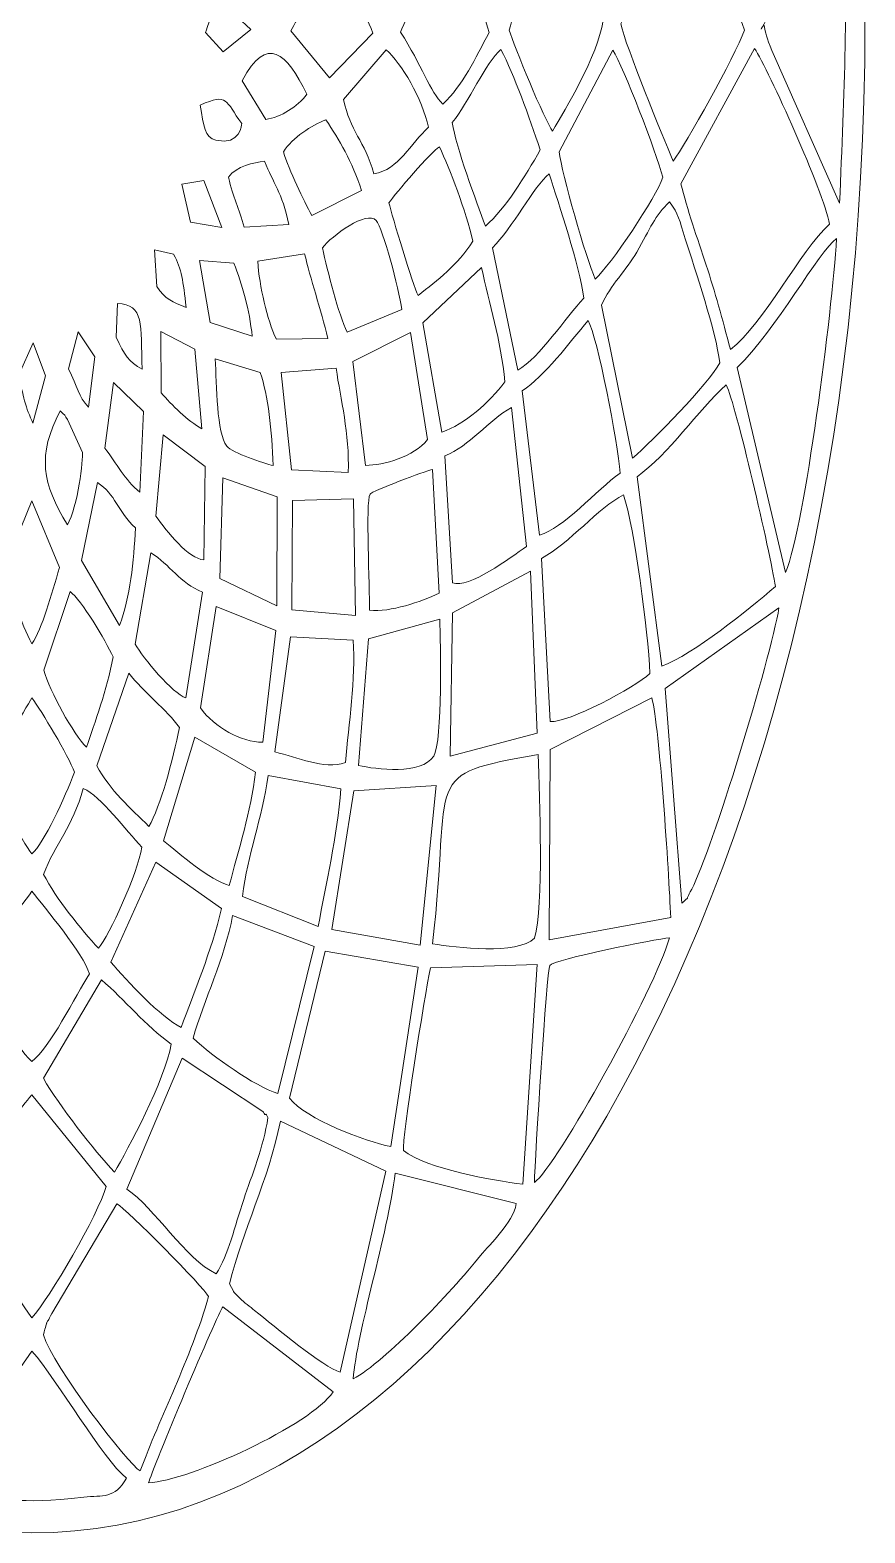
# Model space of a CAD drawing. Header units: millimetres. Extents: x -95 to 95, y -175 to 175.
# Drawn here: x 64.7 to 94.8, y -59.1 to -5 of the extents above; entities that cross this region are included whole.
import ezdxf

# ---------------------------------------------------------------- set-up
doc = ezdxf.new("R2010")
doc.units = ezdxf.units.MM
doc.header["$MEASUREMENT"] = 0
doc.layers.add('Camada 1', color=7, linetype='Continuous')

msp = doc.modelspace()

# ---------------------------------------------------------------- linework, layer by layer
at = {"layer": 'Camada 1', "color": 250, "lineweight": 9}
for points, knots in [([(67.0046, 54.0657), (67.0046, 54.0657), (67.0046, 49.4857), (67.0046, 49.4857), (67.0046, 49.4857), (82.5225, 47.4014), (94.7546, 23.9353), (94.7546, -4.7067), (94.7546, -4.7067), (94.7546, -34.7198), (81.3236, -59.0509), (64.7546, -59.0509), (64.7546, -59.0509), (48.1856, -59.0509), (34.7546, -34.7198), (34.7546, -4.7067), (34.7546, -4.7067), (34.7546, 23.9353), (46.9867, 47.4014), (62.5046, 49.4857), (62.5046, 49.4857), (62.5046, 49.4857), (62.5046, 54.0657), (62.5046, 54.0657), (62.5046, 54.0657), (62.5046, 55.3084), (63.5119, 56.3157), (64.7546, 56.3157), (64.7546, 56.3157), (65.9973, 56.3157), (67.0046, 55.3084), (67.0046, 54.0657)], [0, 0, 0, 0, 0.1111111, 0.1111111, 0.1111111, 0.1111111, 0.2222222, 0.2222222, 0.2222222, 0.2222222, 0.3333333, 0.3333333, 0.3333333, 0.3333333, 0.4444444, 0.4444444, 0.4444444, 0.4444444, 0.5555556, 0.5555556, 0.5555556, 0.5555556, 0.6666667, 0.6666667, 0.6666667, 0.6666667, 0.7777778, 0.7777778, 0.7777778, 0.7777778, 1, 1, 1, 1]), ([(91.0119, -4.921), (91.2139, -4.6185), (91.0191, -4.8252), (91.4038, -5.6954), (91.4038, -5.6954), (91.4038, -5.6954), (93.8413, -11.1938), (93.8413, -11.1938), (93.8413, -11.1938), (94.0088, -7.1223), (94.1792, -4.0102), (93.9318, 0.086), (93.9318, 0.086), (93.9318, 0.086), (93.6738, 1.363), (93.6738, 1.363), (93.6738, 1.363), (93.3607, 0.1224), (91.526, -4.1585), (91.0119, -4.921)], [0, 0, 0, 0, 0.1666667, 0.1666667, 0.1666667, 0.1666667, 0.3333333, 0.3333333, 0.3333333, 0.3333333, 0.5, 0.5, 0.5, 0.5, 0.6666667, 0.6666667, 0.6666667, 0.6666667, 1, 1, 1, 1]), ([(85.9601, -4.7368), (86.1532, -5.5782), (87.4584, -8.7447), (87.8469, -9.6801), (87.8469, -9.6801), (88.2972, -9.0842), (90.059, -5.9301), (90.418, -4.9652), (90.418, -4.9652), (90.0593, -3.8134), (88.3793, -0.5974), (87.7982, -0.1286), (87.7982, -0.1286), (87.1873, -1.5389), (86.6886, -3.317), (85.9601, -4.7368)], [0, 0, 0, 0, 0.2, 0.2, 0.2, 0.2, 0.4, 0.4, 0.4, 0.4, 0.6, 0.6, 0.6, 0.6, 1, 1, 1, 1]), ([(81.9434, -4.9652), (82.1112, -5.5067), (83.2229, -8.2336), (83.5057, -8.5935), (83.5057, -8.5935), (83.9639, -7.802), (85.1296, -5.8978), (85.3292, -4.6192), (85.3292, -4.6192), (85.3292, -4.6192), (83.5782, -1.2119), (83.5782, -1.2119), (83.5782, -1.2119), (82.9013, -1.8018), (83.2887, -1.6483), (82.701, -3.0437), (82.701, -3.0437), (82.3906, -3.7806), (82.1804, -4.0964), (81.9434, -4.9652)], [0, 0, 0, 0, 0.1666667, 0.1666667, 0.1666667, 0.1666667, 0.3333333, 0.3333333, 0.3333333, 0.3333333, 0.5, 0.5, 0.5, 0.5, 0.6666667, 0.6666667, 0.6666667, 0.6666667, 1, 1, 1, 1]), ([(78.0332, -5.038), (78.7913, -6.2139), (79.0992, -7.1984), (79.5542, -7.6203), (79.5542, -7.6203), (80.2791, -6.9524), (80.719, -5.9629), (81.2207, -5.0515), (81.2207, -5.0515), (80.9575, -4.0054), (80.1674, -2.8069), (79.5542, -2.1617), (79.5542, -2.1617), (79.2486, -2.5011), (78.2355, -4.461), (78.0332, -5.038)], [0, 0, 0, 0, 0.2, 0.2, 0.2, 0.2, 0.4, 0.4, 0.4, 0.4, 0.6, 0.6, 0.6, 0.6, 1, 1, 1, 1]), ([(74.0842, -4.9904), (74.0842, -4.9904), (75.4717, -6.6825), (75.4717, -6.6825), (75.4717, -6.6825), (75.4717, -6.6825), (77.0322, -5.0695), (77.0322, -5.0695), (77.0322, -5.0695), (76.7503, -4.1587), (75.9821, -3.5454), (75.4717, -3.1264), (75.4717, -3.1264), (75.1795, -3.354), (74.2541, -4.5656), (74.0842, -4.9904)], [0, 0, 0, 0, 0.2, 0.2, 0.2, 0.2, 0.4, 0.4, 0.4, 0.4, 0.6, 0.6, 0.6, 0.6, 1, 1, 1, 1]), ([(71.0103, -5.0416), (71.0103, -5.0416), (71.6374, -5.748), (71.6374, -5.748), (71.6374, -5.748), (71.6374, -5.748), (72.6336, -4.9345), (72.6336, -4.9345), (72.6336, -4.9345), (72.6336, -4.9345), (71.6549, -4.0264), (71.6549, -4.0264), (71.6549, -4.0264), (71.4873, -4.1993), (71.4739, -4.1593), (71.3214, -4.3752), (71.3214, -4.3752), (71.0725, -4.7275), (71.1169, -4.7548), (71.0103, -5.0416)], [0, 0, 0, 0, 0.1666667, 0.1666667, 0.1666667, 0.1666667, 0.3333333, 0.3333333, 0.3333333, 0.3333333, 0.5, 0.5, 0.5, 0.5, 0.6666667, 0.6666667, 0.6666667, 0.6666667, 1, 1, 1, 1]), ([(72.322, -6.7816), (72.322, -6.7816), (73.1744, -8.1797), (73.1744, -8.1797), (73.1744, -8.1797), (73.7352, -8.0888), (74.3133, -7.7214), (74.6592, -7.2671), (74.6592, -7.2671), (73.918, -5.7814), (73.2358, -5.0907), (72.322, -6.7816)], [0, 0, 0, 0, 0.25, 0.25, 0.25, 0.25, 0.5, 0.5, 0.5, 0.5, 1, 1, 1, 1]), ([(75.98, -7.4631), (76.2032, -8.5851), (76.7375, -8.9427), (77.071, -10.1309), (77.071, -10.1309), (77.9694, -9.9932), (78.381, -9.0398), (79.0389, -8.4558), (79.0389, -8.4558), (78.8157, -7.4506), (78.0538, -6.1316), (77.5129, -5.6711), (77.5129, -5.6711), (77.5129, -5.6711), (75.98, -7.4631), (75.98, -7.4631)], [0, 0, 0, 0, 0.2, 0.2, 0.2, 0.2, 0.4, 0.4, 0.4, 0.4, 0.6, 0.6, 0.6, 0.6, 1, 1, 1, 1]), ([(79.8932, -8.2896), (80.0279, -9.1854), (80.7515, -11.108), (81.0852, -12.0144), (81.0852, -12.0144), (81.8329, -11.3569), (82.5086, -10.236), (83.0632, -9.2714), (83.0632, -9.2714), (82.6578, -8.0735), (82.129, -6.5867), (81.6443, -5.6594), (81.6443, -5.6594), (81.1005, -6.1301), (80.4743, -7.5588), (79.8932, -8.2896)], [0, 0, 0, 0, 0.2, 0.2, 0.2, 0.2, 0.4, 0.4, 0.4, 0.4, 0.6, 0.6, 0.6, 0.6, 1, 1, 1, 1]), ([(83.7437, -9.3388), (83.8258, -10.0906), (84.7143, -13.1946), (85.0402, -13.9214), (85.0402, -13.9214), (85.5933, -13.4298), (87.2421, -10.9588), (87.4777, -10.2595), (87.4777, -10.2595), (87.2291, -9.3184), (86.056, -6.2981), (85.6781, -5.6845), (85.6781, -5.6845), (85.6781, -5.6845), (83.7437, -9.3388), (83.7437, -9.3388)], [0, 0, 0, 0, 0.2, 0.2, 0.2, 0.2, 0.4, 0.4, 0.4, 0.4, 0.6, 0.6, 0.6, 0.6, 1, 1, 1, 1]), ([(88.1275, -10.4898), (88.3411, -11.3903), (88.7257, -12.4759), (89.0344, -13.4158), (89.0344, -13.4158), (89.3465, -14.3661), (89.6274, -15.3664), (89.9077, -16.4549), (89.9077, -16.4549), (91.1236, -15.5235), (92.4127, -12.9082), (93.4784, -11.9454), (93.4784, -11.9454), (93.2557, -10.7499), (91.2693, -6.3889), (90.7813, -5.6185), (90.7813, -5.6185), (90.7813, -5.6185), (88.1275, -10.4898), (88.1275, -10.4898)], [0, 0, 0, 0, 0.1666667, 0.1666667, 0.1666667, 0.1666667, 0.3333333, 0.3333333, 0.3333333, 0.3333333, 0.5, 0.5, 0.5, 0.5, 0.6666667, 0.6666667, 0.6666667, 0.6666667, 1, 1, 1, 1]), ([(70.819, -7.6574), (70.9382, -8.4311), (70.9806, -8.8227), (71.3834, -8.9207), (71.3834, -8.9207), (72.272, -9.137), (72.308, -8.3359), (72.3125, -8.3273), (72.3125, -8.3273), (71.7069, -7.4925), (71.8241, -7.22), (70.819, -7.6574)], [0, 0, 0, 0, 0.25, 0.25, 0.25, 0.25, 0.5, 0.5, 0.5, 0.5, 1, 1, 1, 1]), ([(73.8119, -9.3388), (74.0224, -10.0169), (74.5327, -11.0971), (74.8338, -11.6303), (74.8338, -11.6303), (74.8338, -11.6303), (76.6287, -10.7337), (76.6287, -10.7337), (76.6287, -10.7337), (76.2828, -9.692), (75.8125, -8.8933), (75.3441, -8.1937), (75.3441, -8.1937), (74.8357, -8.3682), (74.1327, -8.8432), (73.8119, -9.3388)], [0, 0, 0, 0, 0.2, 0.2, 0.2, 0.2, 0.4, 0.4, 0.4, 0.4, 0.6, 0.6, 0.6, 0.6, 1, 1, 1, 1]), ([(77.6126, -11.1803), (77.7133, -11.6089), (78.4867, -14.1869), (78.6612, -14.5083), (78.6612, -14.5083), (79.3821, -13.957), (80.0647, -13.426), (80.6367, -12.5614), (80.6367, -12.5614), (80.368, -11.4472), (79.8195, -9.9834), (79.4267, -9.1585), (79.4267, -9.1585), (79.1509, -9.327), (77.8327, -10.843), (77.6126, -11.1803)], [0, 0, 0, 0, 0.2, 0.2, 0.2, 0.2, 0.4, 0.4, 0.4, 0.4, 0.6, 0.6, 0.6, 0.6, 1, 1, 1, 1]), ([(71.8352, -10.2595), (72.0009, -10.9949), (72.2007, -11.3646), (72.4028, -12.0535), (72.4028, -12.0535), (72.4028, -12.0535), (74.0096, -11.9614), (74.0096, -11.9614), (74.0096, -11.9614), (73.7525, -10.7642), (73.4555, -10.5051), (73.1288, -9.6725), (73.1288, -9.6725), (72.7515, -9.7404), (72.1223, -9.8307), (71.8352, -10.2595)], [0, 0, 0, 0, 0.2, 0.2, 0.2, 0.2, 0.4, 0.4, 0.4, 0.4, 0.6, 0.6, 0.6, 0.6, 1, 1, 1, 1]), ([(81.3443, -12.7961), (81.3443, -12.7961), (82.2524, -17.1972), (82.2524, -17.1972), (82.2524, -17.1972), (83.0463, -16.7565), (83.9782, -15.2896), (84.6286, -14.6142), (84.6286, -14.6142), (84.4613, -13.4014), (83.7396, -11.2338), (83.3816, -10.1349), (83.3816, -10.1349), (82.8311, -10.5848), (82.0474, -12.0999), (81.3443, -12.7961)], [0, 0, 0, 0, 0.2, 0.2, 0.2, 0.2, 0.4, 0.4, 0.4, 0.4, 0.6, 0.6, 0.6, 0.6, 1, 1, 1, 1]), ([(70.1553, -10.5108), (70.1553, -10.5108), (70.4669, -11.873), (70.4669, -11.873), (70.4669, -11.873), (70.4669, -11.873), (71.592, -12.0661), (71.592, -12.0661), (71.592, -12.0661), (71.592, -12.0661), (70.9501, -10.3683), (70.9501, -10.3683), (70.9501, -10.3683), (70.9501, -10.3683), (70.1553, -10.5108), (70.1553, -10.5108)], [0, 0, 0, 0, 0.2, 0.2, 0.2, 0.2, 0.4, 0.4, 0.4, 0.4, 0.6, 0.6, 0.6, 0.6, 1, 1, 1, 1]), ([(85.2627, -14.8633), (85.2627, -14.8633), (86.3871, -20.3725), (86.3871, -20.3725), (86.3871, -20.3725), (87.1158, -19.7215), (89.11, -17.7116), (89.5294, -16.935), (89.5294, -16.935), (89.3879, -15.803), (88.6306, -13.5762), (88.2841, -12.4758), (88.2841, -12.4758), (88.0646, -11.7786), (88.0485, -11.5886), (87.7194, -11.1417), (87.7194, -11.1417), (87.1944, -11.643), (87.0176, -12.0978), (86.5342, -12.9475), (86.5342, -12.9475), (86.1603, -13.6048), (85.6007, -14.121), (85.2627, -14.8633)], [0, 0, 0, 0, 0.1428571, 0.1428571, 0.1428571, 0.1428571, 0.2857143, 0.2857143, 0.2857143, 0.2857143, 0.4285714, 0.4285714, 0.4285714, 0.4285714, 0.5714286, 0.5714286, 0.5714286, 0.5714286, 0.7142857, 0.7142857, 0.7142857, 0.7142857, 1, 1, 1, 1]), ([(75.2143, -12.7916), (75.4, -13.6474), (75.7961, -15.2015), (76.1096, -15.8339), (76.1096, -15.8339), (76.1096, -15.8339), (78.0735, -15.0188), (78.0735, -15.0188), (78.0735, -15.0188), (77.9732, -14.2602), (77.3959, -12.0986), (77.1541, -11.8152), (77.1541, -11.8152), (76.8215, -11.4257), (75.5426, -12.3719), (75.2143, -12.7916)], [0, 0, 0, 0, 0.2, 0.2, 0.2, 0.2, 0.4, 0.4, 0.4, 0.4, 0.6, 0.6, 0.6, 0.6, 1, 1, 1, 1]), ([(69.2523, -14.1922), (69.5589, -14.6426), (69.8288, -14.7612), (70.3046, -14.9415), (70.3046, -14.9415), (70.2015, -13.9816), (70.1499, -13.5732), (69.8581, -13.0299), (69.8581, -13.0299), (69.8581, -13.0299), (69.1655, -12.8683), (69.1655, -12.8683), (69.1655, -12.8683), (69.1655, -12.8683), (69.2523, -14.1922), (69.2523, -14.1922)], [0, 0, 0, 0, 0.2, 0.2, 0.2, 0.2, 0.4, 0.4, 0.4, 0.4, 0.6, 0.6, 0.6, 0.6, 1, 1, 1, 1]), ([(90.1538, -17.1059), (90.1538, -17.1059), (91.8984, -24.4816), (91.8984, -24.4816), (91.8984, -24.4816), (92.5967, -22.759), (93.5649, -15.1506), (93.7326, -12.4671), (93.7326, -12.4671), (93.1, -12.9025), (91.5459, -15.7635), (90.1538, -17.1059)], [0, 0, 0, 0, 0.25, 0.25, 0.25, 0.25, 0.5, 0.5, 0.5, 0.5, 1, 1, 1, 1]), ([(71.1687, -15.4852), (71.1687, -15.4852), (72.6913, -15.9812), (72.6913, -15.9812), (72.6913, -15.9812), (72.58, -15.0261), (72.336, -14.1058), (72.027, -13.3494), (72.027, -13.3494), (72.027, -13.3494), (70.7945, -13.256), (70.7945, -13.256), (70.7945, -13.256), (70.7945, -13.256), (71.1687, -15.4852), (71.1687, -15.4852)], [0, 0, 0, 0, 0.2, 0.2, 0.2, 0.2, 0.4, 0.4, 0.4, 0.4, 0.6, 0.6, 0.6, 0.6, 1, 1, 1, 1]), ([(72.8851, -13.2813), (72.9535, -14.1929), (73.219, -15.3647), (73.558, -16.0879), (73.558, -16.0879), (73.558, -16.0879), (75.4115, -16.0546), (75.4115, -16.0546), (75.4115, -16.0546), (75.1552, -15.023), (74.7768, -13.8701), (74.5756, -13.0093), (74.5756, -13.0093), (74.5756, -13.0093), (72.8851, -13.2813), (72.8851, -13.2813)], [0, 0, 0, 0, 0.2, 0.2, 0.2, 0.2, 0.4, 0.4, 0.4, 0.4, 0.6, 0.6, 0.6, 0.6, 1, 1, 1, 1]), ([(78.8353, -15.4929), (78.8353, -15.4929), (79.5207, -19.4313), (79.5207, -19.4313), (79.5207, -19.4313), (80.334, -19.1462), (81.2289, -18.3629), (81.7843, -17.6255), (81.7843, -17.6255), (81.6519, -16.0971), (81.2114, -14.8049), (80.9492, -13.5109), (80.9492, -13.5109), (80.9492, -13.5109), (78.8353, -15.4929), (78.8353, -15.4929)], [0, 0, 0, 0, 0.2, 0.2, 0.2, 0.2, 0.4, 0.4, 0.4, 0.4, 0.6, 0.6, 0.6, 0.6, 1, 1, 1, 1]), ([(67.7915, -16.0136), (68.0723, -16.6606), (68.2495, -16.8915), (68.7204, -17.1679), (68.7204, -17.1679), (68.678, -15.5276), (68.7994, -14.8539), (67.8338, -14.7986), (67.8338, -14.7986), (67.8338, -14.7986), (67.7915, -16.0136), (67.7915, -16.0136)], [0, 0, 0, 0, 0.25, 0.25, 0.25, 0.25, 0.5, 0.5, 0.5, 0.5, 1, 1, 1, 1]), ([(82.4089, -17.9431), (82.4089, -17.9431), (83.0397, -23.133), (83.0397, -23.133), (83.0397, -23.133), (83.8582, -22.9162), (85.1142, -21.5076), (85.9348, -20.9039), (85.9348, -20.9039), (85.8662, -19.8065), (85.1136, -15.9867), (84.785, -15.4167), (84.785, -15.4167), (84.1007, -16.2128), (83.2209, -17.4247), (82.4089, -17.9431)], [0, 0, 0, 0, 0.2, 0.2, 0.2, 0.2, 0.4, 0.4, 0.4, 0.4, 0.6, 0.6, 0.6, 0.6, 1, 1, 1, 1]), ([(64.2829, -17.3732), (64.4199, -18.0875), (64.5342, -18.577), (64.7927, -19.1111), (64.7927, -19.1111), (64.7927, -19.1111), (65.2461, -17.4045), (65.2461, -17.4045), (65.2461, -17.4045), (65.2461, -17.4045), (64.7935, -16.2167), (64.7935, -16.2167), (64.7935, -16.2167), (64.7935, -16.2167), (64.2829, -17.3732), (64.2829, -17.3732)], [0, 0, 0, 0, 0.2, 0.2, 0.2, 0.2, 0.4, 0.4, 0.4, 0.4, 0.6, 0.6, 0.6, 0.6, 1, 1, 1, 1]), ([(66.0696, -17.1472), (66.4151, -17.8129), (66.408, -18.1555), (66.7962, -18.5283), (66.7962, -18.5283), (66.7962, -18.5283), (67.0186, -16.7151), (67.0186, -16.7151), (67.0186, -16.7151), (67.0186, -16.7151), (66.4239, -15.8254), (66.4239, -15.8254), (66.4239, -15.8254), (66.4239, -15.8254), (66.0696, -17.1472), (66.0696, -17.1472)], [0, 0, 0, 0, 0.2, 0.2, 0.2, 0.2, 0.4, 0.4, 0.4, 0.4, 0.6, 0.6, 0.6, 0.6, 1, 1, 1, 1]), ([(69.4065, -18.0122), (69.795, -18.4434), (70.3526, -19.0365), (70.8763, -19.3078), (70.8763, -19.3078), (70.8763, -19.3078), (70.6196, -16.4404), (70.6196, -16.4404), (70.6196, -16.4404), (70.6196, -16.4404), (69.4026, -15.8042), (69.4026, -15.8042), (69.4026, -15.8042), (69.4026, -15.8042), (69.4065, -18.0122), (69.4065, -18.0122)], [0, 0, 0, 0, 0.2, 0.2, 0.2, 0.2, 0.4, 0.4, 0.4, 0.4, 0.6, 0.6, 0.6, 0.6, 1, 1, 1, 1]), ([(76.3103, -16.8838), (76.3103, -16.8838), (76.7699, -20.6313), (76.7699, -20.6313), (76.7699, -20.6313), (77.4203, -20.6104), (78.5079, -20.3327), (78.9979, -19.6972), (78.9979, -19.6972), (78.9979, -19.6972), (78.386, -15.8449), (78.386, -15.8449), (78.386, -15.8449), (78.386, -15.8449), (76.3103, -16.8838), (76.3103, -16.8838)], [0, 0, 0, 0, 0.2, 0.2, 0.2, 0.2, 0.4, 0.4, 0.4, 0.4, 0.6, 0.6, 0.6, 0.6, 1, 1, 1, 1]), ([(73.4413, -20.6333), (73.4032, -19.3703), (73.2531, -18.1167), (72.9798, -17.2867), (72.9798, -17.2867), (72.9798, -17.2867), (71.3567, -16.7959), (71.3567, -16.7959), (71.3567, -16.7959), (71.4043, -17.7216), (71.406, -19.4827), (71.7688, -19.931), (71.7688, -19.931), (71.9732, -20.1837), (73.1132, -20.5558), (73.4413, -20.6333)], [0, 0, 0, 0, 0.2, 0.2, 0.2, 0.2, 0.4, 0.4, 0.4, 0.4, 0.6, 0.6, 0.6, 0.6, 1, 1, 1, 1]), ([(74.0973, -20.7903), (74.0973, -20.7903), (76.1437, -20.8789), (76.1437, -20.8789), (76.1437, -20.8789), (76.198, -19.4813), (75.8687, -18.2427), (75.7099, -17.1337), (75.7099, -17.1337), (75.7099, -17.1337), (73.7346, -17.2873), (73.7346, -17.2873), (73.7346, -17.2873), (73.7346, -17.2873), (74.0973, -20.7903), (74.0973, -20.7903)], [0, 0, 0, 0, 0.2, 0.2, 0.2, 0.2, 0.4, 0.4, 0.4, 0.4, 0.6, 0.6, 0.6, 0.6, 1, 1, 1, 1]), ([(67.3765, -20.0041), (67.8098, -20.5601), (68.0944, -21.1516), (68.6391, -21.5926), (68.6391, -21.5926), (68.6391, -21.5926), (68.7714, -18.6908), (68.7714, -18.6908), (68.7714, -18.6908), (68.7714, -18.6908), (67.6981, -17.6494), (67.6981, -17.6494), (67.6981, -17.6494), (67.6981, -17.6494), (67.3765, -20.0041), (67.3765, -20.0041)], [0, 0, 0, 0, 0.2, 0.2, 0.2, 0.2, 0.4, 0.4, 0.4, 0.4, 0.6, 0.6, 0.6, 0.6, 1, 1, 1, 1]), ([(86.5477, -21.0344), (86.5477, -21.0344), (87.4383, -27.8522), (87.4383, -27.8522), (87.4383, -27.8522), (88.603, -27.4186), (90.5068, -25.8507), (91.5324, -24.9889), (91.5324, -24.9889), (91.343, -23.7956), (90.1092, -18.4268), (89.7607, -17.732), (89.7607, -17.732), (88.7388, -18.6325), (87.6895, -20.2237), (86.5477, -21.0344)], [0, 0, 0, 0, 0.2, 0.2, 0.2, 0.2, 0.4, 0.4, 0.4, 0.4, 0.6, 0.6, 0.6, 0.6, 1, 1, 1, 1]), ([(66.0307, -22.7687), (66.4082, -22.105), (66.6111, -20.4031), (66.5734, -20.1576), (66.5734, -20.1576), (66.5734, -20.1576), (66.0328, -18.9809), (66.0328, -18.9809), (66.0328, -18.9809), (65.8488, -18.7033), (66.0144, -18.908), (65.7756, -18.6656), (65.7756, -18.6656), (64.9319, -20.267), (65.1288, -21.2816), (66.0307, -22.7687)], [0, 0, 0, 0, 0.2, 0.2, 0.2, 0.2, 0.4, 0.4, 0.4, 0.4, 0.6, 0.6, 0.6, 0.6, 1, 1, 1, 1]), ([(79.6251, -20.289), (79.6251, -20.289), (79.9003, -24.8602), (79.9003, -24.8602), (79.9003, -24.8602), (80.4885, -25.0682), (81.9736, -23.9632), (82.5674, -23.5476), (82.5674, -23.5476), (82.5674, -23.5476), (82.0223, -18.5467), (82.0223, -18.5467), (82.0223, -18.5467), (81.1963, -19.0074), (80.5065, -19.9303), (79.6251, -20.289)], [0, 0, 0, 0, 0.2, 0.2, 0.2, 0.2, 0.4, 0.4, 0.4, 0.4, 0.6, 0.6, 0.6, 0.6, 1, 1, 1, 1]), ([(69.2173, -22.4531), (69.6277, -23.0139), (70.392, -23.9908), (70.9461, -24.0268), (70.9461, -24.0268), (70.9461, -24.0268), (70.9965, -20.6657), (70.9965, -20.6657), (70.9965, -20.6657), (70.9965, -20.6657), (69.4825, -19.528), (69.4825, -19.528), (69.4825, -19.528), (69.4825, -19.528), (69.2173, -22.4531), (69.2173, -22.4531)], [0, 0, 0, 0, 0.2, 0.2, 0.2, 0.2, 0.4, 0.4, 0.4, 0.4, 0.6, 0.6, 0.6, 0.6, 1, 1, 1, 1]), ([(71.5216, -24.6946), (71.5216, -24.6946), (73.5801, -25.6878), (73.5801, -25.6878), (73.5801, -25.6878), (73.5801, -25.6878), (73.5846, -21.7546), (73.5846, -21.7546), (73.5846, -21.7546), (73.5846, -21.7546), (71.6291, -21.0778), (71.6291, -21.0778), (71.6291, -21.0778), (71.6291, -21.0778), (71.5216, -24.6946), (71.5216, -24.6946)], [0, 0, 0, 0, 0.2, 0.2, 0.2, 0.2, 0.4, 0.4, 0.4, 0.4, 0.6, 0.6, 0.6, 0.6, 1, 1, 1, 1]), ([(76.9094, -25.8423), (77.6746, -25.9177), (78.7538, -25.534), (79.4237, -25.2299), (79.4237, -25.2299), (79.4237, -25.2299), (79.1831, -20.7767), (79.1831, -20.7767), (79.1831, -20.7767), (78.9195, -20.8218), (76.9925, -21.5589), (76.931, -21.6606), (76.931, -21.6606), (76.7623, -21.9395), (76.9261, -25.0295), (76.9094, -25.8423)], [0, 0, 0, 0, 0.2, 0.2, 0.2, 0.2, 0.4, 0.4, 0.4, 0.4, 0.6, 0.6, 0.6, 0.6, 1, 1, 1, 1]), ([(66.5451, -24.0505), (66.5451, -24.0505), (67.9071, -26.3888), (67.9071, -26.3888), (67.9071, -26.3888), (68.2832, -25.3818), (68.4328, -24.082), (68.4796, -22.8749), (68.4796, -22.8749), (67.8422, -22.2883), (67.764, -21.6583), (67.1112, -21.2439), (67.1112, -21.2439), (67.1112, -21.2439), (66.5451, -24.0505), (66.5451, -24.0505)], [0, 0, 0, 0, 0.2, 0.2, 0.2, 0.2, 0.4, 0.4, 0.4, 0.4, 0.6, 0.6, 0.6, 0.6, 1, 1, 1, 1]), ([(63.7567, -24.3576), (64.0967, -25.3546), (64.3293, -26.2706), (64.7549, -27.0534), (64.7549, -27.0534), (65.1242, -26.4949), (65.4583, -25.2912), (65.7429, -24.301), (65.7429, -24.301), (65.7429, -24.301), (64.7549, -21.9084), (64.7549, -21.9084), (64.7549, -21.9084), (64.7549, -21.9084), (63.7567, -24.3576), (63.7567, -24.3576)], [0, 0, 0, 0, 0.2, 0.2, 0.2, 0.2, 0.4, 0.4, 0.4, 0.4, 0.6, 0.6, 0.6, 0.6, 1, 1, 1, 1]), ([(74.1162, -25.8229), (74.1162, -25.8229), (76.4113, -26.0295), (76.4113, -26.0295), (76.4113, -26.0295), (76.4113, -26.0295), (76.3386, -21.8289), (76.3386, -21.8289), (76.3386, -21.8289), (76.3386, -21.8289), (74.1357, -21.8874), (74.1357, -21.8874), (74.1357, -21.8874), (74.1357, -21.8874), (74.1162, -25.8229), (74.1162, -25.8229)], [0, 0, 0, 0, 0.2, 0.2, 0.2, 0.2, 0.4, 0.4, 0.4, 0.4, 0.6, 0.6, 0.6, 0.6, 1, 1, 1, 1]), ([(83.1071, -23.9765), (83.1071, -23.9765), (83.4229, -29.843), (83.4229, -29.843), (83.4229, -29.843), (84.0363, -29.9163), (86.49, -28.6097), (87.0103, -28.1217), (87.0103, -28.1217), (86.9384, -26.5685), (86.4619, -22.8804), (86.0608, -21.6903), (86.0608, -21.6903), (85.1415, -22.1498), (84.1375, -23.4207), (83.1071, -23.9765)], [0, 0, 0, 0, 0.2, 0.2, 0.2, 0.2, 0.4, 0.4, 0.4, 0.4, 0.6, 0.6, 0.6, 0.6, 1, 1, 1, 1]), ([(68.4693, -27.0595), (68.7529, -27.5643), (69.8423, -28.8456), (70.2923, -28.9949), (70.2923, -28.9949), (70.2923, -28.9949), (70.8931, -25.1896), (70.8931, -25.1896), (70.8931, -25.1896), (70.0775, -24.8557), (69.7296, -24.1961), (69.0409, -23.7804), (69.0409, -23.7804), (69.0409, -23.7804), (68.4693, -27.0595), (68.4693, -27.0595)], [0, 0, 0, 0, 0.2, 0.2, 0.2, 0.2, 0.4, 0.4, 0.4, 0.4, 0.6, 0.6, 0.6, 0.6, 1, 1, 1, 1]), ([(79.9032, -25.9379), (79.9032, -25.9379), (79.8193, -31.0981), (79.8193, -31.0981), (79.8193, -31.0981), (79.8193, -31.0981), (82.946, -30.2654), (82.946, -30.2654), (82.946, -30.2654), (82.946, -30.2654), (82.7101, -24.4315), (82.7101, -24.4315), (82.7101, -24.4315), (82.7101, -24.4315), (79.9032, -25.9379), (79.9032, -25.9379)], [0, 0, 0, 0, 0.2, 0.2, 0.2, 0.2, 0.4, 0.4, 0.4, 0.4, 0.6, 0.6, 0.6, 0.6, 1, 1, 1, 1]), ([(65.1889, -27.9964), (65.3859, -28.7733), (66.2546, -30.3053), (66.7209, -30.7715), (66.7209, -30.7715), (67.0115, -29.8839), (67.4581, -28.7104), (67.6763, -27.5236), (67.6763, -27.5236), (67.4115, -26.934), (66.5319, -25.4495), (66.1284, -25.1661), (66.1284, -25.1661), (66.1284, -25.1661), (65.1889, -27.9964), (65.1889, -27.9964)], [0, 0, 0, 0, 0.2, 0.2, 0.2, 0.2, 0.4, 0.4, 0.4, 0.4, 0.6, 0.6, 0.6, 0.6, 1, 1, 1, 1]), ([(70.8253, -29.3588), (71.3245, -30.0557), (72.2879, -30.5894), (73.0651, -30.5915), (73.0651, -30.5915), (73.0651, -30.5915), (73.5354, -26.5727), (73.5354, -26.5727), (73.5354, -26.5727), (73.5354, -26.5727), (71.3836, -25.712), (71.3836, -25.712), (71.3836, -25.712), (71.3836, -25.712), (70.8253, -29.3588), (70.8253, -29.3588)], [0, 0, 0, 0, 0.2, 0.2, 0.2, 0.2, 0.4, 0.4, 0.4, 0.4, 0.6, 0.6, 0.6, 0.6, 1, 1, 1, 1]), ([(87.5611, -28.6596), (87.5611, -28.6596), (88.1642, -36.3836), (88.1642, -36.3836), (88.1642, -36.3836), (88.5429, -35.9951), (88.197, -36.4721), (88.5141, -35.8765), (88.5141, -35.8765), (89.2409, -34.5115), (91.3389, -27.6375), (91.6589, -25.7558), (91.6589, -25.7558), (91.6589, -25.7558), (87.5611, -28.6596), (87.5611, -28.6596)], [0, 0, 0, 0, 0.2, 0.2, 0.2, 0.2, 0.4, 0.4, 0.4, 0.4, 0.6, 0.6, 0.6, 0.6, 1, 1, 1, 1]), ([(76.8805, -26.8725), (76.8805, -26.8725), (76.5115, -31.4269), (76.5115, -31.4269), (76.5115, -31.4269), (77.1566, -31.5698), (78.7803, -31.7724), (79.2224, -31.0953), (79.2224, -31.0953), (79.5557, -30.5258), (79.4633, -26.9919), (79.4431, -26.1677), (79.4431, -26.1677), (79.4431, -26.1677), (76.8805, -26.8725), (76.8805, -26.8725)], [0, 0, 0, 0, 0.2, 0.2, 0.2, 0.2, 0.4, 0.4, 0.4, 0.4, 0.6, 0.6, 0.6, 0.6, 1, 1, 1, 1]), ([(73.5046, -30.9428), (74.3327, -31.1396), (75.2477, -31.5769), (76.0453, -31.3255), (76.0453, -31.3255), (76.1668, -29.9299), (76.4163, -28.31), (76.3259, -26.9202), (76.3259, -26.9202), (76.3259, -26.9202), (74.0687, -26.7977), (74.0687, -26.7977), (74.0687, -26.7977), (74.0687, -26.7977), (73.5046, -30.9428), (73.5046, -30.9428)], [0, 0, 0, 0, 0.2, 0.2, 0.2, 0.2, 0.4, 0.4, 0.4, 0.4, 0.6, 0.6, 0.6, 0.6, 1, 1, 1, 1]), ([(67.0861, -31.4355), (67.5785, -32.3345), (68.3012, -32.9625), (68.9651, -33.6188), (68.9651, -33.6188), (69.3859, -32.9184), (69.8285, -31.2294), (70.0653, -30.0557), (70.0653, -30.0557), (69.6186, -29.4217), (68.761, -28.7906), (68.2419, -28.1008), (68.2419, -28.1008), (68.2419, -28.1008), (67.0861, -31.4355), (67.0861, -31.4355)], [0, 0, 0, 0, 0.2, 0.2, 0.2, 0.2, 0.4, 0.4, 0.4, 0.4, 0.6, 0.6, 0.6, 0.6, 1, 1, 1, 1]), ([(63.2367, -31.667), (63.5074, -32.4897), (64.3813, -34.134), (64.7549, -34.6096), (64.7549, -34.6096), (65.1833, -34.2323), (65.9565, -32.5689), (66.2859, -31.667), (66.2859, -31.667), (66.0691, -31.0748), (65.0936, -29.4631), (64.7549, -28.9892), (64.7549, -28.9892), (64.5205, -29.3766), (63.3399, -31.3965), (63.2367, -31.667)], [0, 0, 0, 0, 0.2, 0.2, 0.2, 0.2, 0.4, 0.4, 0.4, 0.4, 0.6, 0.6, 0.6, 0.6, 1, 1, 1, 1]), ([(83.422, -30.8498), (83.422, -30.8498), (83.3863, -37.7056), (83.3863, -37.7056), (83.3863, -37.7056), (83.3863, -37.7056), (87.7596, -36.8944), (87.7596, -36.8944), (87.7596, -36.8944), (87.6897, -35.2379), (87.3543, -30.0512), (87.0815, -28.9987), (87.0815, -28.9987), (87.0815, -28.9987), (83.422, -30.8498), (83.422, -30.8498)], [0, 0, 0, 0, 0.2, 0.2, 0.2, 0.2, 0.4, 0.4, 0.4, 0.4, 0.6, 0.6, 0.6, 0.6, 1, 1, 1, 1]), ([(69.495, -34.1362), (70.061, -34.6121), (71.1767, -35.5615), (71.8616, -35.7494), (71.8616, -35.7494), (72.1877, -34.479), (72.6391, -33.0933), (72.8104, -31.667), (72.8104, -31.667), (72.8104, -31.667), (70.6248, -30.4046), (70.6248, -30.4046), (70.6248, -30.4046), (70.6248, -30.4046), (69.495, -34.1362), (69.495, -34.1362)], [0, 0, 0, 0, 0.2, 0.2, 0.2, 0.2, 0.4, 0.4, 0.4, 0.4, 0.6, 0.6, 0.6, 0.6, 1, 1, 1, 1]), ([(79.1834, -37.8489), (80.0345, -37.9818), (82.2261, -38.256), (82.8564, -37.6411), (82.8564, -37.6411), (83.1979, -36.4884), (83.0298, -32.6277), (82.9909, -31.0313), (82.9909, -31.0313), (78.7125, -31.7956), (79.8849, -31.6625), (79.1834, -37.8489)], [0, 0, 0, 0, 0.25, 0.25, 0.25, 0.25, 0.5, 0.5, 0.5, 0.5, 1, 1, 1, 1]), ([(72.342, -36.1439), (72.342, -36.1439), (75.0649, -37.2212), (75.0649, -37.2212), (75.0649, -37.2212), (75.3501, -35.6855), (75.7353, -33.985), (75.8838, -32.2741), (75.8838, -32.2741), (75.8838, -32.2741), (73.2656, -31.7849), (73.2656, -31.7849), (73.2656, -31.7849), (73.0366, -33.4185), (72.521, -34.5902), (72.342, -36.1439)], [0, 0, 0, 0, 0.2, 0.2, 0.2, 0.2, 0.4, 0.4, 0.4, 0.4, 0.6, 0.6, 0.6, 0.6, 1, 1, 1, 1]), ([(65.177, -35.3474), (65.609, -36.2119), (66.5443, -37.3446), (67.151, -38.009), (67.151, -38.009), (67.5303, -37.5543), (68.5602, -35.3267), (68.7174, -34.3673), (68.7174, -34.3673), (68.1421, -33.7804), (67.2347, -32.5299), (66.6049, -32.2516), (66.6049, -32.2516), (66.22, -33.6559), (65.5851, -34.2329), (65.177, -35.3474)], [0, 0, 0, 0, 0.2, 0.2, 0.2, 0.2, 0.4, 0.4, 0.4, 0.4, 0.6, 0.6, 0.6, 0.6, 1, 1, 1, 1]), ([(76.3474, -32.3412), (76.3474, -32.3412), (75.5524, -37.3281), (75.5524, -37.3281), (75.5524, -37.3281), (75.5524, -37.3281), (78.7302, -37.8932), (78.7302, -37.8932), (78.7302, -37.8932), (78.7302, -37.8932), (79.3073, -32.1444), (79.3073, -32.1444), (79.3073, -32.1444), (79.3073, -32.1444), (76.3474, -32.3412), (76.3474, -32.3412)], [0, 0, 0, 0, 0.2, 0.2, 0.2, 0.2, 0.4, 0.4, 0.4, 0.4, 0.6, 0.6, 0.6, 0.6, 1, 1, 1, 1]), ([(67.5914, -38.5046), (68.1902, -39.19), (69.3851, -40.4907), (70.1292, -40.8602), (70.1292, -40.8602), (70.5992, -39.5829), (71.2097, -38.141), (71.5835, -36.5702), (71.5835, -36.5702), (71.5835, -36.5702), (69.2223, -34.9121), (69.2223, -34.9121), (69.2223, -34.9121), (69.2223, -34.9121), (67.5914, -38.5046), (67.5914, -38.5046)], [0, 0, 0, 0, 0.2, 0.2, 0.2, 0.2, 0.4, 0.4, 0.4, 0.4, 0.6, 0.6, 0.6, 0.6, 1, 1, 1, 1]), ([(62.7052, -38.8711), (63.2442, -39.7124), (64.0837, -41.5129), (64.7549, -42.0785), (64.7549, -42.0785), (65.3606, -41.6311), (66.346, -39.7167), (66.8226, -38.9241), (66.8226, -38.9241), (66.6158, -38.2186), (65.2197, -36.5489), (64.7549, -35.9528), (64.7549, -35.9528), (64.3169, -36.6119), (62.978, -38.113), (62.7052, -38.8711)], [0, 0, 0, 0, 0.2, 0.2, 0.2, 0.2, 0.4, 0.4, 0.4, 0.4, 0.6, 0.6, 0.6, 0.6, 1, 1, 1, 1]), ([(70.5627, -41.2424), (71.2735, -41.9234), (72.7568, -42.9492), (73.6068, -43.2402), (73.6068, -43.2402), (73.6068, -43.2402), (74.92, -37.9464), (74.92, -37.9464), (74.92, -37.9464), (74.92, -37.9464), (71.9829, -36.8252), (71.9829, -36.8252), (71.9829, -36.8252), (71.6977, -38.3803), (70.9489, -39.8715), (70.5627, -41.2424)], [0, 0, 0, 0, 0.2, 0.2, 0.2, 0.2, 0.4, 0.4, 0.4, 0.4, 0.6, 0.6, 0.6, 0.6, 1, 1, 1, 1]), ([(82.8484, -46.4422), (83.6455, -45.8656), (87.2141, -39.4366), (87.7129, -37.634), (87.7129, -37.634), (87.2422, -37.666), (83.5265, -38.4146), (83.4074, -38.625), (83.4074, -38.625), (83.286, -38.8396), (82.8743, -45.5984), (82.8484, -46.4422)], [0, 0, 0, 0, 0.25, 0.25, 0.25, 0.25, 0.5, 0.5, 0.5, 0.5, 1, 1, 1, 1]), ([(74.0273, -43.3992), (74.6368, -44.1708), (76.741, -44.9539), (77.6774, -45.1463), (77.6774, -45.1463), (77.6774, -45.1463), (78.6591, -38.6863), (78.6591, -38.6863), (78.6591, -38.6863), (78.6591, -38.6863), (75.3171, -38.1079), (75.3171, -38.1079), (75.3171, -38.1079), (75.3171, -38.1079), (74.0273, -43.3992), (74.0273, -43.3992)], [0, 0, 0, 0, 0.2, 0.2, 0.2, 0.2, 0.4, 0.4, 0.4, 0.4, 0.6, 0.6, 0.6, 0.6, 1, 1, 1, 1]), ([(78.1329, -45.2904), (78.9783, -45.9474), (81.3425, -46.365), (82.4287, -46.4979), (82.4287, -46.4979), (82.4287, -46.4979), (82.9482, -38.5961), (82.9482, -38.5961), (82.9482, -38.5961), (82.9482, -38.5961), (79.1112, -38.7115), (79.1112, -38.7115), (79.1112, -38.7115), (78.8975, -39.6699), (78.078, -44.8868), (78.1329, -45.2904)], [0, 0, 0, 0, 0.2, 0.2, 0.2, 0.2, 0.4, 0.4, 0.4, 0.4, 0.6, 0.6, 0.6, 0.6, 1, 1, 1, 1]), ([(65.1669, -42.6866), (65.7535, -43.6882), (66.9875, -45.277), (67.7266, -46.0647), (67.7266, -46.0647), (68.1961, -45.2762), (69.5545, -42.7357), (69.7689, -41.4627), (69.7689, -41.4627), (68.8439, -40.7801), (68.0959, -39.8689), (67.2602, -39.1444), (67.2602, -39.1444), (67.2602, -39.1444), (65.1669, -42.6866), (65.1669, -42.6866)], [0, 0, 0, 0, 0.2, 0.2, 0.2, 0.2, 0.4, 0.4, 0.4, 0.4, 0.6, 0.6, 0.6, 0.6, 1, 1, 1, 1]), ([(68.1772, -46.6796), (69.1571, -47.3332), (70.2883, -49.209), (71.3891, -49.7209), (71.3891, -49.7209), (71.8405, -49.0311), (72.0517, -48.0339), (72.3803, -47.0476), (72.3803, -47.0476), (72.6715, -46.1731), (73.0955, -45.1823), (73.2531, -44.0972), (73.2531, -44.0972), (73.2251, -44.0563), (73.1804, -43.9366), (73.1645, -43.985), (73.1645, -43.985), (73.1487, -44.0329), (73.0973, -43.8998), (73.0752, -43.878), (73.0752, -43.878), (73.0752, -43.878), (70.1637, -41.959), (70.1637, -41.959), (70.1637, -41.959), (70.1637, -41.959), (68.1772, -46.6796), (68.1772, -46.6796)], [0, 0, 0, 0, 0.125, 0.125, 0.125, 0.125, 0.25, 0.25, 0.25, 0.25, 0.375, 0.375, 0.375, 0.375, 0.5, 0.5, 0.5, 0.5, 0.625, 0.625, 0.625, 0.625, 0.75, 0.75, 0.75, 0.75, 1, 1, 1, 1]), ([(62.1056, -46.6418), (62.3893, -47.5914), (64.1417, -50.5016), (64.7549, -51.3107), (64.7549, -51.3107), (65.3725, -50.6101), (67.1626, -47.5815), (67.4236, -46.5825), (67.4236, -46.5825), (67.4236, -46.5825), (64.7549, -43.2806), (64.7549, -43.2806), (64.7549, -43.2806), (64.3, -43.8145), (63.9606, -44.2804), (63.4566, -44.98), (63.4566, -44.98), (63.052, -45.5415), (62.5201, -46.117), (62.1056, -46.6418)], [0, 0, 0, 0, 0.1666667, 0.1666667, 0.1666667, 0.1666667, 0.3333333, 0.3333333, 0.3333333, 0.3333333, 0.5, 0.5, 0.5, 0.5, 0.6666667, 0.6666667, 0.6666667, 0.6666667, 1, 1, 1, 1]), ([(71.8691, -50.0821), (72.097, -50.5189), (71.9603, -50.3091), (72.2525, -50.6106), (72.2525, -50.6106), (72.389, -50.7514), (72.6149, -50.916), (72.7738, -51.0426), (72.7738, -51.0426), (73.5054, -51.6253), (75.2645, -53.1096), (75.8544, -53.2598), (75.8544, -53.2598), (75.8544, -53.2598), (77.4964, -46.0289), (77.4964, -46.0289), (77.4964, -46.0289), (77.4964, -46.0289), (73.7049, -44.2354), (73.7049, -44.2354), (73.7049, -44.2354), (73.2501, -46.4291), (72.3538, -48.1206), (71.8691, -50.0821)], [0, 0, 0, 0, 0.1428571, 0.1428571, 0.1428571, 0.1428571, 0.2857143, 0.2857143, 0.2857143, 0.2857143, 0.4285714, 0.4285714, 0.4285714, 0.4285714, 0.5714286, 0.5714286, 0.5714286, 0.5714286, 0.7142857, 0.7142857, 0.7142857, 0.7142857, 1, 1, 1, 1]), ([(76.3229, -53.5088), (77.4816, -52.8817), (79.8216, -50.4219), (80.9115, -49.0655), (80.9115, -49.0655), (81.262, -48.6293), (82.0603, -47.9142), (82.1991, -47.1992), (82.1991, -47.1992), (82.1991, -47.1992), (77.8417, -46.097), (77.8417, -46.097), (77.8417, -46.097), (77.5618, -48.3114), (76.4509, -51.8489), (76.3229, -53.5088)], [0, 0, 0, 0, 0.2, 0.2, 0.2, 0.2, 0.4, 0.4, 0.4, 0.4, 0.6, 0.6, 0.6, 0.6, 1, 1, 1, 1]), ([(65.1701, -51.9235), (65.5053, -53.0591), (68.2322, -56.5862), (68.655, -56.8203), (68.655, -56.8203), (69.364, -54.8752), (70.4699, -52.7924), (71.1187, -50.5425), (71.1187, -50.5425), (70.9545, -50.2259), (68.1419, -47.3709), (67.8168, -47.2084), (67.8168, -47.2084), (67.8168, -47.2084), (65.4753, -51.1494), (65.4753, -51.1494), (65.4753, -51.1494), (65.1963, -51.6879), (65.3547, -51.2586), (65.1701, -51.9235)], [0, 0, 0, 0, 0.1666667, 0.1666667, 0.1666667, 0.1666667, 0.3333333, 0.3333333, 0.3333333, 0.3333333, 0.5, 0.5, 0.5, 0.5, 0.6666667, 0.6666667, 0.6666667, 0.6666667, 1, 1, 1, 1]), ([(68.9551, -57.2448), (70.4074, -57.1892), (74.8305, -55.1562), (75.5983, -53.9737), (75.5983, -53.9737), (75.5983, -53.9737), (71.6326, -50.9187), (71.6326, -50.9187), (71.6326, -50.9187), (71.4455, -51.1201), (69.0696, -56.8045), (68.9551, -57.2448)], [0, 0, 0, 0, 0.25, 0.25, 0.25, 0.25, 0.5, 0.5, 0.5, 0.5, 1, 1, 1, 1]), ([(61.3093, -57.449), (63.9679, -57.8586), (64.1405, -58.0265), (66.6191, -57.7645), (66.6191, -57.7645), (67.3054, -57.692), (67.7302, -57.83), (68.1631, -57.0841), (68.1631, -57.0841), (67.2908, -56.3792), (65.6911, -53.5718), (64.7549, -52.5057), (64.7549, -52.5057), (64.7549, -52.5057), (61.3093, -57.449), (61.3093, -57.449)], [0, 0, 0, 0, 0.2, 0.2, 0.2, 0.2, 0.4, 0.4, 0.4, 0.4, 0.6, 0.6, 0.6, 0.6, 1, 1, 1, 1])]:
    msp.add_open_spline(points, degree=3, knots=knots, dxfattribs=at)

doc.saveas('drawing.dxf')
